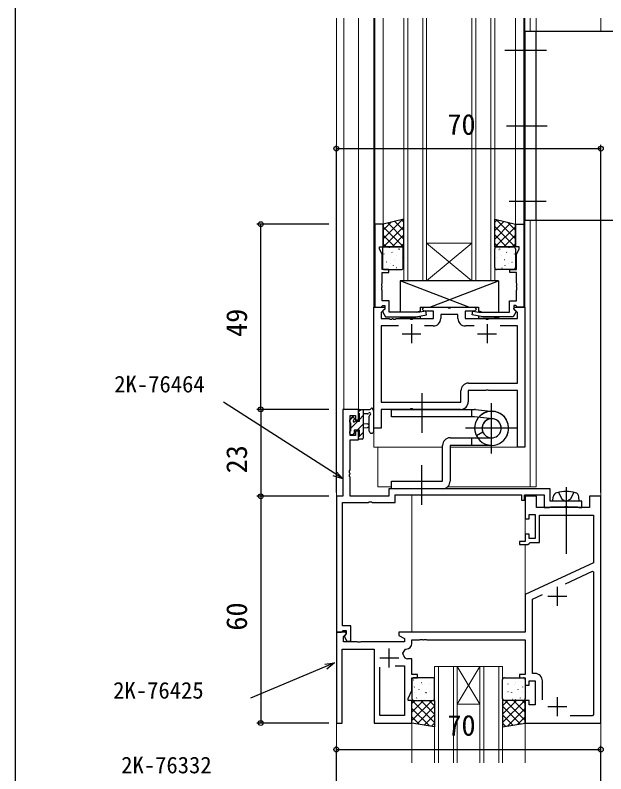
# Model space of a CAD drawing. Units: millimetres, scale not verified. Extents: x -438 to 438, y -344 to 341.
# Drawn here: x -437.5 to -281.2, y -135 to 65.7 of the extents above; entities that cross this region are included whole.
import ezdxf
from ezdxf.enums import TextEntityAlignment as Align

# ---------------------------------------------------------------- set-up
doc = ezdxf.new("R2010")
doc.units = ezdxf.units.MM
doc.header["$LTSCALE"] = 2
for name, color, linetype in [('0-2_YKK_11', 7, 'Continuous'), ('0-4_YKK_13', 4, 'Continuous'), ('0-6_YKK_D', 6, 'Continuous'), ('0-7_YKK_ZWAK', 7, 'Continuous')]:
    doc.layers.add(name, color=color, linetype=linetype)
doc.layers.add('0-3_YKK_12', color=2, linetype='Continuous', lineweight=18)
doc.styles.add('ＭＳ ゴシック', font='')
doc.styles.get('ＭＳ ゴシック').set_extended_font_data('MS Gothic')

msp = doc.modelspace()

# ---------------------------------------------------------------- linework, layer by layer
at = {"layer": '0-2_YKK_11'}
for p, q in [((-332.6, -16.102), (-332.6, -21.102)), ((-326.87, -16.532), (-329.138, -16.532)), ((-316.062, -16.532), (-318.33, -16.532)), ((-312.6, -16.102), (-312.6, -21.102)), ((-335.1, -18.602), (-330.1, -18.602)), ((-315.1, -18.602), (-310.1, -18.602)), ((-294, -90.602), (-294, -85.602)), ((-291.5, -88.102), (-296.5, -88.102)), ((-338.5, -106.902), (-338.5, -101.902)), ((-336, -104.402), (-341, -104.402)), ((-297.97, -115.502), (-297.97, -110.472)), ((-294, -119.802), (-294, -114.802)), ((-291.5, -117.302), (-296.5, -117.302))]:
    msp.add_line(p, q, dxfattribs=at)
for points in [[(-342.298, 10.398), (-342.298, -11.602), (-340.668, -11.602), (-340.368, -11.302), (-340.168, -11.102), (-339.698, -11.102), (-339.698, -12.052), (-340.198, -12.552), (-340.198, -12.889), (-339.498, -14.102), (-331.49, -14.102), (-328.611, -13.594), (-328.785, -12.609), (-330.443, -12.902), (-338.498, -12.902), (-338.498, -9.902), (-340.368, -9.902), (-340.368, -7.11), (-340.488, -6.927), (-340.488, -6.377), (-340.368, -6.193), (-340.368, -6.11), (-340.488, -5.927), (-340.488, -5.377), (-340.368, -5.193), (-340.368, -2.402), (-338.598, -2.402), (-338.598, -1.602), (-340.368, -1.602), (-340.368, 2.333), (-341.098, 3.898), (-341.098, 4.398), (-340.098, 4.398), (-340.098, 10.398)], [(-302.898, 10.398), (-302.898, -11.602), (-304.528, -11.602), (-304.828, -11.302), (-305.028, -11.102), (-305.498, -11.102), (-305.498, -12.052), (-304.998, -12.552), (-304.998, -12.889), (-305.698, -14.102), (-313.706, -14.102), (-316.585, -13.594), (-316.412, -12.609), (-314.753, -12.902), (-306.698, -12.902), (-306.698, -9.902), (-304.828, -9.902), (-304.828, -7.11), (-304.708, -6.927), (-304.708, -6.377), (-304.828, -6.193), (-304.828, -6.11), (-304.708, -5.927), (-304.708, -5.377), (-304.828, -5.193), (-304.828, -2.402), (-306.598, -2.402), (-306.598, -1.602), (-304.828, -1.602), (-304.828, 2.333), (-304.098, 3.898), (-304.098, 4.398), (-305.098, 4.398), (-305.098, 10.398)]]:
    msp.add_lwpolyline(points, close=True, dxfattribs=at)
for points in [[(-319.6, -38.602), (-332.142, -38.602), (-332.325, -38.482), (-332.875, -38.482), (-333.058, -38.602), (-340.67, -38.602), (-340.67, -43.602), (-342.6, -43.602), (-342.6, -11.602), (-339.8, -11.602), (-339.646, -11.972), (-340.67, -12.996), (-340.67, -14.602), (-338.558, -14.602), (-338.375, -14.722), (-337.825, -14.722), (-337.642, -14.602), (-337.558, -14.602), (-337.375, -14.722), (-336.825, -14.722), (-336.642, -14.602), (-333.058, -14.602), (-332.875, -14.722), (-332.325, -14.722), (-332.142, -14.602), (-326.8, -14.602), (-326.8, -12.602), (-329.3, -12.602), (-329.8, -12.102), (-329.3, -11.602), (-323.058, -11.602), (-322.875, -11.722), (-322.325, -11.722), (-322.142, -11.602), (-315.9, -11.602), (-315.4, -12.102), (-315.9, -12.602), (-318.4, -12.602), (-318.4, -14.602), (-313.058, -14.602)], [(-302.6, -11.602), (-302.6, -48.602), (-304.53, -48.602), (-304.53, -33.602), (-312.142, -33.602), (-312.325, -33.482), (-312.875, -33.482), (-313.058, -33.602), (-317.6, -33.602), (-317.6, -36.602)], [(-313.058, -14.602), (-312.875, -14.722), (-312.325, -14.722), (-312.142, -14.602), (-304.53, -14.602), (-304.53, -12.996), (-305.554, -11.972), (-305.4, -11.602), (-302.6, -11.602)], [(-320.33, -14.532), (-320.33, -13.532), (-324.87, -13.532), (-324.87, -14.532)], [(-336.062, -16.532), (-340.67, -16.532), (-340.67, -36.672), (-319.53, -36.672), (-319.53, -33.672)], [(-317.53, -31.672), (-304.53, -31.672), (-304.53, -16.532), (-309.138, -16.532)], [(-295.9, -59.602), (-338.6, -59.602), (-338.6, -61.602), (-348.87, -61.602), (-348.87, -56.56), (-348.99, -56.377), (-348.99, -55.827), (-348.87, -55.643), (-348.87, -55.56), (-348.99, -55.377), (-348.99, -54.827), (-348.87, -54.643), (-348.87, -46.702), (-346.6, -46.702), (-346.6, -44.402), (-347.4, -44.402), (-347.4, -45.502), (-348.87, -45.502), (-348.87, -40.232), (-347.4, -40.232), (-347.4, -41.402), (-346.6, -41.402), (-346.6, -38.602), (-350.8, -38.602), (-350.8, -61.602), (-352.5, -61.602), (-352.5, -97.602), (-351.17, -97.602), (-350.87, -97.302), (-350.67, -97.102), (-349.9, -97.102), (-349.9, -98.028), (-350.474, -98.602), (-349.723, -99.902), (-348.7, -99.902), (-348.7, -95.902), (-350.87, -95.902), (-350.87, -63.232), (-343.958, -63.232), (-343.775, -63.112)], [(-343.775, -63.112), (-343.225, -63.112), (-343.042, -63.232), (-336.97, -63.232), (-336.97, -61.232), (-303.5, -61.232), (-303.5, -62.602), (-302.7, -62.602), (-302.7, -61.232), (-297.53, -61.232), (-297.53, -64.602), (-296.1, -64.602), (-295.927, -64.502), (-295.754, -64.402), (-292.158, -64.402), (-291.975, -64.282), (-291.425, -64.282), (-291.242, -64.402), (-288.7, -64.402), (-288.527, -64.502), (-288.354, -64.602), (-287.5, -64.602), (-287.5, -62.902), (-295.9, -62.902), (-295.9, -59.602)], [(-282.5, -121.602), (-282.5, -61.602), (-285.5, -61.602), (-285.5, -64.602), (-299.5, -64.602), (-299.5, -61.602), (-302.5, -61.602), (-302.5, -67.602), (-301.5, -67.602), (-301.5, -66.402), (-299.9, -66.402), (-299.9, -72.802), (-301.5, -72.802), (-301.5, -71.602), (-302.5, -71.602), (-302.5, -73.602), (-304, -73.602), (-304, -74.402), (-301.8, -74.402), (-301.5, -74.102), (-301.2, -73.802), (-298.7, -73.802), (-298.7, -66.602), (-284.43, -66.602), (-284.43, -79.175), (-302.5, -87.602), (-302.5, -97.602), (-336, -97.602), (-336, -98.402), (-334.5, -99.268), (-334.5, -100.102), (-346.042, -100.102), (-346.225, -100.222), (-346.775, -100.222), (-346.958, -100.102), (-350.57, -100.102), (-350.57, -98.696), (-349.864, -97.99), (-350.024, -97.602), (-352.5, -97.602)], [(-291.877, -84.778), (-284.708, -81.434), (-284.43, -81.611), (-284.43, -119.372), (-284.73, -119.672), (-290.637, -119.672)], [(-299.97, -108.472), (-300.57, -108.472), (-300.57, -88.831), (-297.911, -87.591)], [(-352.5, -97.602), (-352.5, -121.602), (-351, -121.602), (-351, -102.032), (-342.5, -102.032), (-342.5, -121.602), (-332.5, -121.602), (-332.5, -115.602), (-333.5, -115.602), (-333.5, -115.102), (-332.5, -112.957), (-332.5, -109.602), (-331, -109.602), (-331, -108.802), (-332.5, -108.802), (-332.5, -104.572), (-333.689, -104.572)], [(-332.5, -100.532), (-332.5, -99.602), (-330.458, -99.602), (-330.275, -99.482), (-329.725, -99.482), (-329.542, -99.602), (-329.458, -99.602), (-329.275, -99.482), (-328.725, -99.482), (-328.542, -99.602), (-302.5, -99.602), (-302.5, -108.802), (-304, -108.802), (-304, -109.602), (-302.5, -109.602), (-302.5, -111.602), (-301.5, -111.602), (-301.5, -110.402), (-299.9, -110.402), (-299.9, -116.802), (-301.5, -116.802), (-301.5, -115.602), (-302.5, -115.602), (-302.5, -121.602), (-282.5, -121.602)], [(-334.928, -103.105), (-334.176, -102.032), (-334, -102.032)], [(-336.95, -106.502), (-334.43, -106.502), (-334.43, -112.529), (-334.5, -112.679), (-334.5, -117.102), (-334.43, -117.252), (-334.43, -119.602), (-341, -119.602), (-341, -106.802)]]:
    msp.add_lwpolyline(points, dxfattribs=at)
for centre, radius, start, end in [((-326.87, -14.532), 2, 269.99998, 359.99996), ((-318.33, -14.532), 2, 180, 269.99998), ((-317.53, -33.672), 2, 90, 179.99998), ((-319.6, -36.602), 2, 269.99998, 359.99996), ((-334, -100.532), 1.5, 270, 359.99998), ((-338.5, -104.402), 3.8, 10.94086, 19.95635), ((-333.689, -103.472), 1.1, 190.94088, 270), ((-299.97, -110.472), 2, 0, 89.99998)]:
    msp.add_arc(centre, radius, start, end, dxfattribs=at)
at = {"layer": '0-3_YKK_12'}
for p, q in [((-352.5, 64.899), (-352.5, -132.102)), ((-350.5, -38.602), (-350.5, 64.899)), ((-346.6, -38.602), (-346.6, 64.899)), ((-342.6, 64.899), (-342.6, -48.602)), ((-342.3, 64.899), (-342.3, -11.602)), ((-340.1, 64.899), (-340.1, 10.198)), ((-333.6, -4.602), (-333.6, 64.899)), ((-329.6, 64.899), (-329.6, -4.602)), ((-315.6, -4.602), (-315.6, 64.899)), ((-311.6, 64.899), (-311.6, -4.602)), ((-305.1, 64.899), (-305.1, 10.198)), ((-302.897, 64.899), (-302.897, -11.602)), ((-302.6, 64.899), (-302.6, -48.602)), ((-301.23, 61.36), (-301.23, 64.899)), ((-299.6, 64.899), (-299.6, 61.36)), ((-282.5, 61.36), (-282.5, 64.899)), ((-299.6, 16.398), (-299.6, -59.102)), ((-301.23, -59.102), (-301.23, 11.36)), ((-282.5, -132.102), (-282.5, 11.36)), ((-328.6, 5.398), (-316.6, 5.398)), ((-328.6, -4.602), (-316.6, 5.398)), ((-316.6, -4.602), (-328.6, 5.398)), ((-328.6, -4.602), (-316.6, -4.602)), ((-305.097, -12.428), (-305.097, -12.452)), ((-332.6, -21.102), (-332.6, -16.102)), ((-312.6, -21.102), (-312.6, -16.102)), ((-330.1, -18.602), (-335.1, -18.602)), ((-310.1, -18.602), (-315.1, -18.602)), ((-350.5, -38.602), (-343.619, -38.602)), ((-342.8, -38.602), (-342.598, -38.602)), ((-324.4, -48.602), (-342.6, -48.602)), ((-341.5, -59.102), (-341.5, -48.602)), ((-302.6, -48.602), (-322.4, -48.602)), ((-341.5, -59.102), (-337.897, -59.102)), ((-323.074, -59.102), (-299.6, -59.102)), ((-332.5, -61.232), (-332.5, -97.602)), ((-302.5, -61.249), (-302.5, -61.802)), ((-302.5, -67.302), (-302.5, -71.902)), ((-302.5, -74.402), (-302.5, -97.302)), ((-326.5, -106.602), (-326.5, -132.102)), ((-325.5, -132.102), (-325.5, -106.602)), ((-321.5, -106.602), (-321.5, -132.102)), ((-320.5, -106.602), (-314.5, -106.602)), ((-320.5, -106.602), (-314.5, -116.602)), ((-314.5, -106.602), (-320.5, -116.602)), ((-314.5, -106.602), (-314.5, -132.102)), ((-313.5, -132.102), (-313.5, -106.602)), ((-309.5, -106.602), (-309.5, -132.102)), ((-320.5, -116.602), (-314.5, -116.602)), ((-332.5, -121.602), (-332.5, -132.102)), ((-302.5, -121.602), (-302.5, -132.102))]:
    msp.add_line(p, q, dxfattribs=at)
for points in [[(-334.6, 64.899), (-334.6, -4.602), (-328.6, -4.602), (-328.6, 64.899)], [(-316.6, 64.899), (-316.6, -4.602), (-310.6, -4.602), (-310.6, 64.899)], [(-320.5, -132.102), (-320.5, -106.602), (-326.5, -106.602)], [(-308.5, -132.102), (-308.5, -106.602), (-314.5, -106.602)]]:
    msp.add_lwpolyline(points, dxfattribs=at)
at = {"layer": '0-4_YKK_13'}
for p, q in [((-302.596, 61.36), (-302.596, 11.36)), ((-302.596, 11.36), (-302.596, 61.36)), ((-241.096, 61.36), (-302.596, 61.36)), ((-299.596, 11.36), (-299.596, 61.36)), ((-302.596, 58.36), (-302.596, 14.36)), ((-296.901, 56.36), (-307.873, 56.36)), ((-296.705, 36.36), (-307.481, 36.36)), ((-296.999, 16.36), (-306.795, 16.36)), ((-335.007, 11.639), (-340.1, 6.545)), ((-337.974, 10.916), (-340.1, 8.79)), ((-338.83, 10.708), (-334.6, 6.478)), ((-337.024, 11.147), (-334.6, 8.723)), ((-335.219, 11.587), (-334.6, 10.968)), ((-309.981, 11.587), (-310.6, 10.968)), ((-308.176, 11.147), (-310.6, 8.723)), ((-306.37, 10.708), (-310.6, 6.478)), ((-310.193, 11.639), (-305.1, 6.545)), ((-307.226, 10.916), (-305.1, 8.79)), ((-241.096, 11.36), (-302.596, 11.36)), ((-340.1, 9.733), (-334.766, 4.398)), ((-334.6, 9.8), (-340.002, 4.398)), ((-310.6, 9.8), (-305.198, 4.398)), ((-305.1, 9.733), (-310.434, 4.398)), ((-340.1, 7.488), (-337.011, 4.398)), ((-334.6, 7.555), (-337.757, 4.398)), ((-310.6, 7.555), (-307.443, 4.398)), ((-305.1, 7.488), (-308.189, 4.398)), ((-340.1, 5.243), (-339.256, 4.398)), ((-335.1, 4.398), (-339.6, 4.398)), ((-338.421, 4.181), (-338.428, 4.189)), ((-334.6, 5.31), (-335.512, 4.398)), ((-310.6, 5.31), (-309.688, 4.398)), ((-310.1, 4.398), (-305.6, 4.398)), ((-306.779, 4.181), (-306.772, 4.189)), ((-305.1, 5.243), (-305.944, 4.398)), ((-340.3, 3.898), (-340.3, -1.102)), ((-339.824, 2.5), (-339.868, 2.524)), ((-337.747, 2.932), (-337.791, 2.956)), ((-336.479, 2.014), (-336.486, 2.021)), ((-335.972, 3.793), (-336.018, 3.881)), ((-335.723, 3.666), (-335.766, 3.69)), ((-334.8, -1.102), (-334.8, 3.898)), ((-334.66, 3.997), (-334.667, 4.004)), ((-310.6, -1.102), (-310.6, 3.898)), ((-310.54, 3.997), (-310.533, 4.004)), ((-309.477, 3.666), (-309.434, 3.69)), ((-309.228, 3.793), (-309.182, 3.881)), ((-308.721, 2.014), (-308.714, 2.021)), ((-307.453, 2.932), (-307.409, 2.956)), ((-305.376, 2.5), (-305.332, 2.524)), ((-305.1, 3.898), (-305.1, -1.102)), ((-339.181, 0.308), (-339.225, 0.332)), ((-338.265, -0.006), (-338.272, 0.001)), ((-337.156, 1.042), (-337.2, 1.066)), ((-335.08, 1.474), (-335.123, 1.498)), ((-310.12, 1.474), (-310.077, 1.498)), ((-308.044, 1.042), (-308, 1.066)), ((-306.935, -0.006), (-306.928, 0.001)), ((-306.019, 0.308), (-305.975, 0.332)), ((-339.8, -1.602), (-335.3, -1.602)), ((-338.59, -1.582), (-338.633, -1.558)), ((-337.354, -0.583), (-337.401, -0.494)), ((-336.513, -1.149), (-336.557, -1.126)), ((-305.6, -1.602), (-310.1, -1.602)), ((-308.687, -1.149), (-308.643, -1.126)), ((-307.846, -0.583), (-307.799, -0.494)), ((-306.61, -1.582), (-306.567, -1.558)), ((-317.395, -11.602), (-335.6, -4.602)), ((-327.796, -11.601), (-309.6, -4.602)), ((-309.6, -4.602), (-309.6, -12.902)), ((-330.3, -11.602), (-314.9, -11.602)), ((-330.3, -11.602), (-330.3, -12.876)), ((-314.9, -11.602), (-314.9, -12.876)), ((-331.18, -12.902), (-330.3, -12.563)), ((-330.3, -13.891), (-330.3, -14.602)), ((-314.016, -12.902), (-314.9, -12.561)), ((-314.9, -13.891), (-314.9, -14.602)), ((-335.6, -14.102), (-335.6, -14.602)), ((-335.6, -14.602), (-334.3, -14.102)), ((-330.3, -14.602), (-335.6, -14.602)), ((-309.6, -14.602), (-314.9, -14.602)), ((-309.6, -14.602), (-310.899, -14.102)), ((-309.6, -14.102), (-309.6, -14.602)), ((-329.897, -34.352), (-329.897, -44.852)), ((-311.401, -50.25), (-311.401, -36.953)), ((-346.6, -39.202), (-345.999, -38.602)), ((-346.6, -39.502), (-346.6, -38.902)), ((-346.3, -38.602), (-343.62, -38.602)), ((-345.4, -38.602), (-345.4, -46.202)), ((-344.22, -39.802), (-345.4, -39.802)), ((-342.6, -44.33), (-342.6, -39.167)), ((-337.897, -38.602), (-315.901, -38.602)), ((-316.701, -38.602), (-316.701, -40.602)), ((-315.686, -38.613), (-310.918, -39.128)), ((-348.9, -41.502), (-348.012, -40.615)), ((-348.9, -42.002), (-348.9, -41.402)), ((-348.812, -41.19), (-348.312, -40.69)), ((-348.7, -43.547), (-346.854, -41.702)), ((-347.8, -40.902), (-347.8, -41.241)), ((-346.4, -41.247), (-345.4, -40.247)), ((-343.8, -44.33), (-343.803, -40.369)), ((-348.7, -44.302), (-348.7, -42.202)), ((-347.009, -44.102), (-345.4, -42.492)), ((-345.4, -42.302), (-344.256, -42.404)), ((-345.4, -43.502), (-344.256, -43.4)), ((-304.471, -43.602), (-318.33, -43.602)), ((-348.9, -45.002), (-348.9, -44.502)), ((-348.1, -45.302), (-348.6, -45.302)), ((-348.209, -45.302), (-347.8, -44.892)), ((-346.6, -45.937), (-345.4, -44.737)), ((-346.6, -46.202), (-346.6, -45.602)), ((-316.701, -46.127), (-311.401, -46.127)), ((-313.707, -44.631), (-315.432, -45.627)), ((-345.7, -46.502), (-346.3, -46.502)), ((-311.401, -48.127), (-316.701, -48.127)), ((-329.901, -63.852), (-329.901, -53.352)), ((-324.397, -59.602), (-337.897, -59.602)), ((-291.7, -59.148), (-291.7, -76.831)), ((-295.2, -62.902), (-295.102, -61.782)), ((-288.2, -62.902), (-288.298, -61.782)), ((-288.2, -62.902), (-295.2, -62.902)), ((-332.5, -110.102), (-332.5, -115.102)), ((-332.056, -110.165), (-332.012, -110.141)), ((-327, -109.602), (-332, -109.602)), ((-326.5, -115.102), (-326.5, -110.102)), ((-308.5, -115.102), (-308.5, -110.102)), ((-308, -109.602), (-303, -109.602)), ((-302.944, -110.165), (-302.988, -110.141)), ((-302.5, -110.102), (-302.5, -115.102)), ((-331.864, -112.11), (-331.817, -112.022)), ((-330.031, -110.9), (-329.987, -110.876)), ((-329.717, -111.319), (-329.711, -111.312)), ((-327.955, -111.332), (-327.911, -111.308)), ((-307.045, -111.332), (-307.089, -111.308)), ((-305.283, -111.319), (-305.289, -111.312)), ((-304.969, -110.9), (-305.013, -110.876)), ((-303.136, -112.11), (-303.183, -112.022)), ((-331.692, -113.524), (-331.685, -113.517)), ((-330.622, -112.789), (-330.578, -112.765)), ((-328.974, -113.635), (-328.928, -113.546)), ((-328.598, -113.524), (-328.554, -113.5)), ((-327.931, -113.339), (-327.925, -113.332)), ((-326.521, -113.956), (-326.5, -113.944)), ((-308.479, -113.956), (-308.5, -113.944)), ((-307.069, -113.339), (-307.075, -113.332)), ((-306.402, -113.524), (-306.446, -113.5)), ((-306.026, -113.635), (-306.072, -113.546)), ((-304.378, -112.789), (-304.422, -112.765)), ((-303.308, -113.524), (-303.315, -113.517)), ((-332.5, -116.446), (-331.656, -115.602)), ((-332.5, -118.691), (-329.411, -115.602)), ((-332.5, -120.936), (-327.166, -115.602)), ((-326.5, -121.503), (-332.402, -115.602)), ((-332, -115.602), (-327, -115.602)), ((-331.265, -114.981), (-331.222, -114.957)), ((-326.5, -119.258), (-330.157, -115.602)), ((-329.873, -115.507), (-329.866, -115.499)), ((-329.189, -115.413), (-329.145, -115.389)), ((-326.5, -117.013), (-327.912, -115.602)), ((-308.5, -117.013), (-307.088, -115.602)), ((-308.5, -119.258), (-304.843, -115.602)), ((-308.5, -121.503), (-302.598, -115.602)), ((-303, -115.602), (-308, -115.602)), ((-302.5, -120.936), (-307.834, -115.602)), ((-305.811, -115.413), (-305.855, -115.389)), ((-302.5, -118.691), (-305.589, -115.602)), ((-305.127, -115.507), (-305.134, -115.499)), ((-303.735, -114.981), (-303.778, -114.957)), ((-302.5, -116.446), (-303.344, -115.602)), ((-327.876, -122.372), (-332.5, -117.749)), ((-331.146, -121.827), (-326.5, -117.181)), ((-303.854, -121.827), (-308.5, -117.181)), ((-307.124, -122.372), (-302.5, -117.749)), ((-330.57, -121.923), (-332.5, -119.994)), ((-329.222, -122.148), (-326.5, -119.426)), ((-305.778, -122.148), (-308.5, -119.426)), ((-304.43, -121.923), (-302.5, -119.994)), ((-327.298, -122.469), (-326.5, -121.671)), ((-307.702, -122.469), (-308.5, -121.671))]:
    msp.add_line(p, q, dxfattribs=at)
for points in [[(-334.6, 11.738), (-340.1, 10.398), (-340.1, 4.398), (-334.6, 4.398)], [(-310.6, 11.738), (-305.1, 10.398), (-305.1, 4.398), (-310.6, 4.398)], [(-326.5, -122.602), (-332.5, -121.602), (-332.5, -115.602), (-326.5, -115.602)], [(-308.5, -122.602), (-302.5, -121.602), (-302.5, -115.602), (-308.5, -115.602)]]:
    msp.add_lwpolyline(points, close=True, dxfattribs=at)
for points in [[(-309.6, -4.602), (-335.6, -4.602), (-335.6, -12.902)], [(-347.339, -41.702), (-346.4, -41.702), (-346.4, -39.702)], [(-311.143, -41.09), (-315.901, -40.602), (-337.897, -40.602), (-337.897, -38.602)], [(-346.4, -45.402), (-346.4, -44.102), (-347.8, -44.102), (-347.8, -45.002)], [(-322.397, -46.127), (-316.701, -46.127), (-316.701, -48.127), (-322.397, -48.127), (-322.397, -57.602)], [(-324.397, -59.602), (-337.897, -59.602), (-337.897, -57.602), (-324.401, -57.602), (-324.401, -48.127)], [(-293.75, -60.538), (-292.845, -62.353), (-291.7, -62.962)], [(-289.65, -60.538), (-290.555, -62.353), (-291.7, -62.962)]]:
    msp.add_lwpolyline(points, dxfattribs=at)
for centre, radius, start, end in [((-339.8, 3.898), 0.5, 90, 180), ((-335.3, 3.898), 0.5, 0, 90), ((-310.1, 3.898), 0.5, 90, 180), ((-305.6, 3.898), 0.5, 0, 90), ((-339.8, -1.102), 0.5, 180, 270), ((-335.3, -1.102), 0.5, 270, 0), ((-310.1, -1.102), 0.5, 180, 270), ((-305.6, -1.102), 0.5, 270, 0), ((-346.3, -38.902), 0.3, 90, 180), ((-346.4, -39.502), 0.2, 180, 270), ((-344.22, -39.502), 0.3, 270, 330), ((-343.7, -39.802), 0.3, 289.18976, 150), ((-343.503, -40.368), 0.3, 109.18976, 180.04023), ((-343.62, -38.302), 0.3, 270, 330), ((-343.1, -38.602), 0.3, 349.47122, 150), ((-342.51, -38.711), 0.3, 169.47122, 229.47122), ((-342.9, -39.167), 0.3, 0, 49.47122), ((-315.901, -40.602), 2, 83.84231, 89.99994), ((-311.401, -43.602), 4.5, 327.39769, 263.84229), ((-311.401, -43.627), 4.5, 269.99998, 206.3878), ((-348.6, -41.402), 0.3, 135, 180), ((-348.7, -42.002), 0.2, 180, 270), ((-348.1, -40.902), 0.3, 0, 135), ((-347.8, -41.702), 0.25, 123.05573, 326.94427), ((-348.1, -41.241), 0.3, 303.05573, 0), ((-347.339, -42.002), 0.3, 90, 146.94427), ((-311.401, -43.602), 2.525, 269.99998, 204.04727), ((-311.401, -43.602), 2.525, 327.39769, 264.14137), ((-344.3, -42.902), 0.5, 275.09207, 84.90793), ((-348.7, -44.502), 0.2, 90, 180), ((-348.6, -45.002), 0.3, 180, 270), ((-348.1, -45.002), 0.3, 270, 0), ((-346.4, -45.602), 0.2, 90, 180), ((-343.2, -44.329), 0.6, 180.04023, 0.04023), ((-322.397, -48.127), 2, 90, 180), ((-346.3, -46.202), 0.3, 180, 270), ((-345.7, -46.202), 0.3, 270, 0), ((-324.397, -57.602), 2, 269.99998, 0.00002), ((-293.807, -61.896), 1.3, 105.88085, 175), ((-291.7, -69.302), 9, 74.11915, 105.88085), ((-289.593, -61.896), 1.3, 5, 74.11915), ((-332, -110.102), 0.5, 90, 180), ((-327, -110.102), 0.5, 0, 90), ((-308, -110.102), 0.5, 90, 180), ((-303, -110.102), 0.5, 360, 90), ((-332, -115.102), 0.5, 180, 270), ((-327, -115.102), 0.5, 270, 360), ((-308, -115.102), 0.5, 180, 270), ((-303, -115.102), 0.5, 270, 0)]:
    msp.add_arc(centre, radius, start, end, dxfattribs=at)
at = {"layer": '0-6_YKK_D'}
for p, q in [((-352.5, -60.602), (-352.5, 31.398)), ((-352.5, 30.398), (-282.5, 30.398)), ((-282.5, -60.602), (-282.5, 31.398)), ((-354.5, 10.398), (-373.5, 10.398)), ((-372.5, -38.602), (-372.5, 10.398)), ((-354.5, -38.602), (-373.5, -38.602)), ((-354.5, -38.602), (-373.5, -38.602)), ((-372.5, -38.602), (-372.5, -61.602)), ((-354.5, -61.602), (-373.5, -61.602)), ((-354.5, -61.602), (-373.5, -61.602)), ((-372.5, -61.602), (-372.5, -121.602)), ((-354.5, -121.602), (-373.5, -121.602)), ((-352.5, -143.602), (-352.5, -127.602)), ((-282.5, -143.602), (-282.5, -127.602)), ((-352.5, -128.602), (-282.5, -128.602))]:
    msp.add_line(p, q, dxfattribs=at)
for points in [[(-350.8, -56.987), (-352.944, -55.607), (-382.334, -36.685)], [(-352.574, -55.032), (-350.8, -56.987), (-353.314, -56.181)], [(-352.95, -105.703), (-355.303, -106.686), (-375.19, -114.997)], [(-355.566, -106.055), (-352.95, -105.703), (-355.039, -107.316)]]:
    msp.add_lwpolyline(points, dxfattribs=at)
for centre in [(-352.5, 30.398), (-282.5, 30.398), (-372.5, 10.398), (-372.5, -38.602), (-372.5, -38.602), (-372.5, -61.602), (-372.5, -61.602), (-372.5, -121.602), (-352.5, -128.602), (-282.5, -128.602)]:
    msp.add_circle(centre, 0.637, dxfattribs=at)
at = {"layer": '0-7_YKK_ZWAK'}
msp.add_line((-437.5, 306.4), (-437.5, -343.6), dxfattribs=at)

# ---------------------------------------------------------------- texts
at = {"layer": '0-6_YKK_D', "style": 'ＭＳ ゴシック'}
for s, height, p in [('70', 5.499, (-323.125, 32.398)), ('2K-76464', 4.399, (-411.278, -35.441)), ('2K-76425', 4.399, (-411.558, -116.463)), ('70', 5.499, (-323.125, -126.602)), ('2K-76332', 4.399, (-409.438, -136.234))]:
    msp.add_text(s, height=height, dxfattribs=at).set_placement(p, align=Align.BOTTOM_LEFT)
for s, p in [('49', (-374.5, -19.45)), ('23', (-374.5, -55.556)), ('60', (-374.5, -97.163))]:
    msp.add_text(s, height=5.499, rotation=90, dxfattribs=at).set_placement(p, align=Align.BOTTOM_LEFT)

doc.saveas('drawing.dxf')
